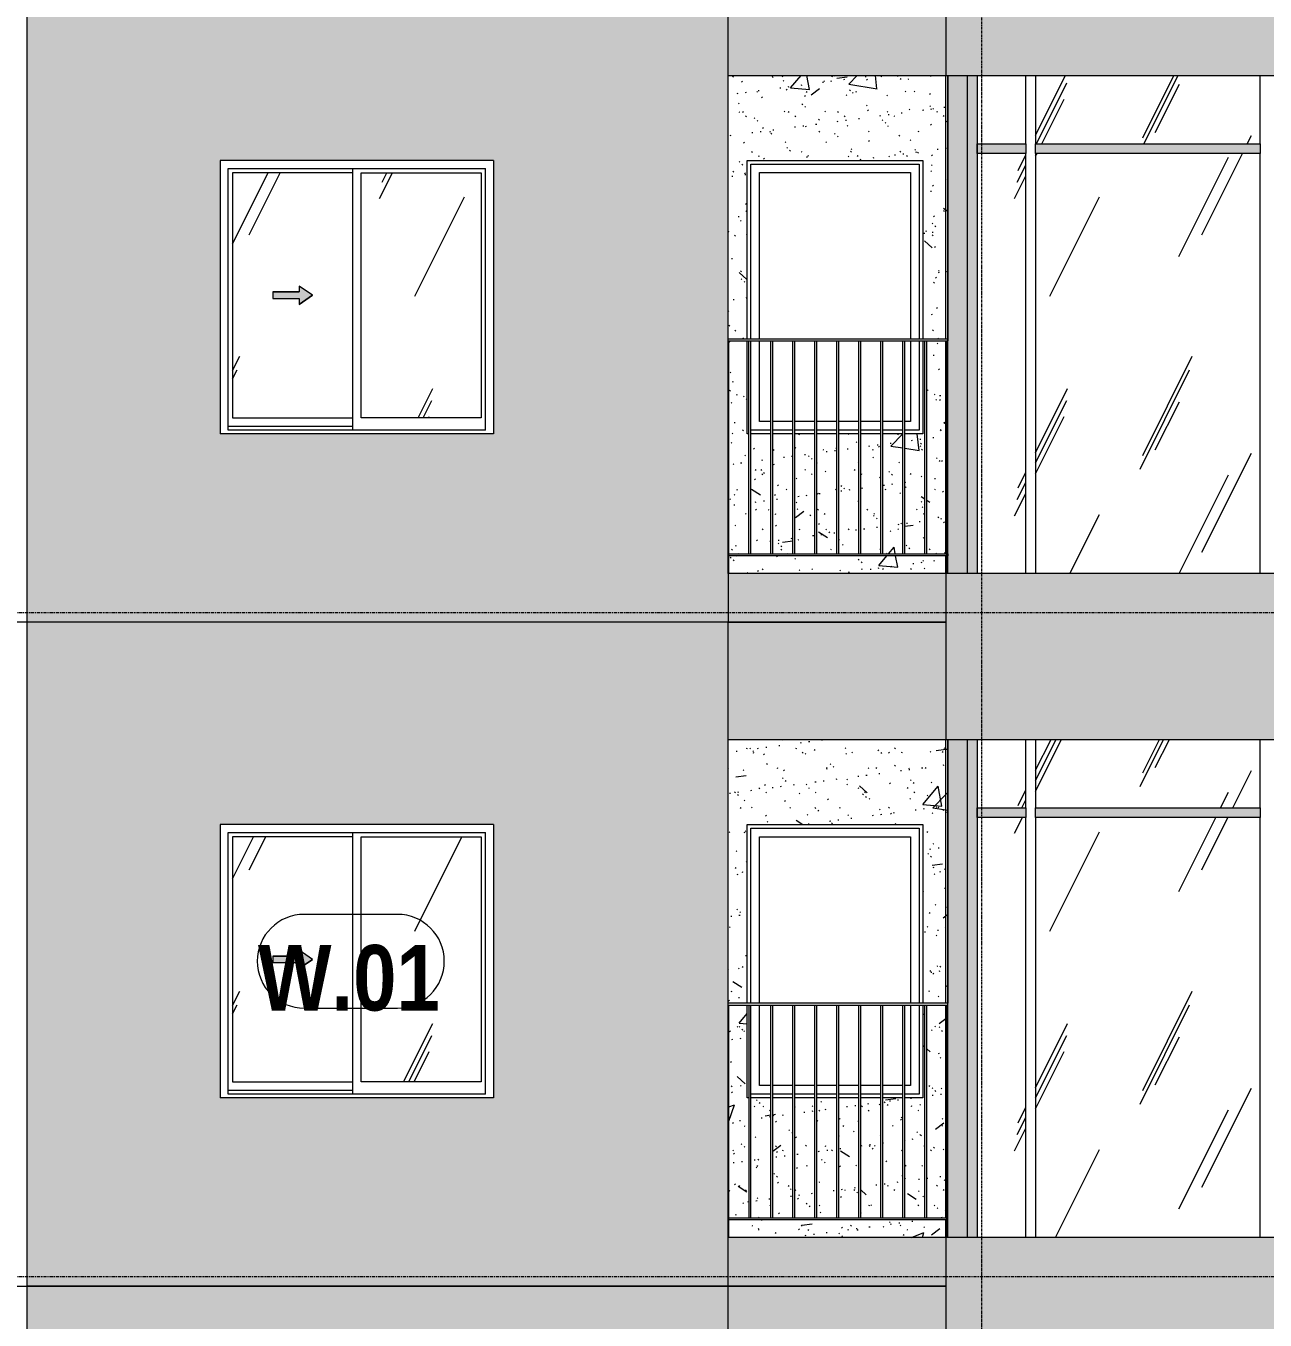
# Model space of a CAD drawing. Header units: millimetres. Extents: x -134153 to 99383, y -5233 to 35400.
# Drawn here: x -88448 to -82103, y 15577 to 22203 of the extents above; entities that cross this region are included whole.
import ezdxf

# ---------------------------------------------------------------- set-up
doc = ezdxf.new("R2010")
doc.units = ezdxf.units.MM
for name, pattern in [('1 NÉT CALL OUT', [6, 3, -3]), ('Centre', [31.75, 6.35, -4.7625, 15.875, -4.7625]), ('Grid Line', [22.225, 12.7, -3.175, 3.175, -3.175])]:
    doc.linetypes.add(name, pattern=pattern)
for name, color, linetype, lineweight in [('0-1', 7, 'Continuous', 5), ('A-DETL-GENF', 92, 'Continuous', 9), ('A-DETL-GENF-1', 92, '1 NÉT CALL OUT', 9), ('A-FLOR-HRAL-1', 253, 'Continuous', 9), ('A-FLOR-LEVL-2', 51, 'Centre', 9), ('A-GLAZ', 151, 'Continuous', 9), ('A-GLAZ-1', 253, 'Continuous', 9), ('A-GLAZ-2', 7, 'Continuous', 9), ('A-GLAZ-3', 7, '1 NÉT CALL OUT', 9), ('A-GLAZ-CURT', 52, 'Continuous', 9), ('A-GLAZ-CWMG', 51, 'Continuous', 9), ('A-GLAZ-IDEN', 152, 'Continuous', 9), ('A-WALL', 113, 'Continuous', 9), ('A-WALL-PATT-1', 9, 'Continuous', 9), ('A-WALL-PATT-2', 111, 'Continuous', 5), ('I-WALL', 2, 'Continuous', 9), ('I-WALL-1', 7, 'Continuous', 9), ('S-GRID-1', 1, 'Grid Line', 9)]:
    doc.layers.add(name, color=color, linetype=linetype, lineweight=lineweight)
doc.styles.add('Arial_B_1', font='arialbd_0.ttf', dxfattribs={"width": 0.85, "height": 336})
pattern_1 = [(50, (-81864.4, 1200), (1165.98, -102.01), [121.92, -1341.12]), (355, (-81864.4, 1200), (-225.554, 1222.76), [97.536, -1072.896]), (100.451, (-81767.3, 1191.5), (940.433, 1120.746), [103.616, -1139.776]), (46.184, (-81864.4, 1525.1), (1734.91, -269.07), [182.88, -2011.68]), (96.636, (-81719.9, 1502.7), (1519.38, 1583.54), [155.42, -1709.66]), (351.184, (-81864.4, 1525.1), (1519.39, 1583.52), [146.3, -1609.34]), (21, (-81701.9, 1443.8), (970.33, -654.498), [121.92, -1341.12]), (326, (-81701.9, 1443.8), (395.53, 1178.804), [97.536, -1072.896]), (71.451, (-81621, 1389.3), (1365.87, 524.296), [103.616, -1139.776]), (37.5, (-81864.44, 1200), (19.767, 541.153), [53.645, -1006.246, 53.645, -1035.507, -1076.96]), (37.5, (-81864.44, 1200), (19.767, 541.153), [-2149.043, 53.645, -1023.315]), (7.5, (-81864.44, 1200), (427.646, 641.156), [53.645, -567.334, 53.645, -981.862, -410.464]), (7.5, (-81864.44, 1200), (427.646, 641.156), [-1656.486, 53.645, -356.82]), (327.5, (-82226.95, 1200), (867.782, -36.665), [53.645, -352.755, 53.645, -1214.323, -1682.496]), (327.5, (-82226.95, 1200), (867.782, -36.665), [-1674.37, 53.645, -1628.85]), (317.5, (-82389.5, 1200), (948.028, 162.73), [53.645, -474.675, 53.645, -788.416, -1194.816]), (317.5, (-82389.5, 1200), (948.028, 162.73), [-1370.38, 53.645, -1141.17])]
pattern_2 = [(37.5, (-81864.44, 1200), (-5.1206, 156.61216), [5.364, -118.181, 5.364, -132.812, -132.08]), (37.5, (-81864.44, 1200), (-5.1206, 156.61216), [-261.722, 5.364, -126.716]), (7.5, (-81864.44, 1200), (143.847, 229.3842), [5.364, -61.285, 5.364, -105.989, -42.672]), (7.5, (-81864.44, 1200), (143.847, 229.3842), [-178.003, 5.364, -37.308]), (327.5, (-81964.42, 1200), (253.1176, 0.4601), [5.364, -35.276, 5.364, -140.94, -191.008]), (327.5, (-81964.42, 1200), (253.1176, 0.4601), [-186.944, 5.364, -185.644]), (317.5, (-81964.42, 1200), (244.3381, 71.3376), [5.364, -14.956, 5.364, -90.546, -109.728]), (317.5, (-81964.42, 1200), (244.3381, 71.3376), [-116.23, 5.364, -104.364])]
pattern_3 = [(63.435, (-79954.8, 1311.3), (-0.002, 1625.6), [567.96, -3066.99]), (63.435, (-81580.4, 1311.3), (-0.002, 1625.6), [567.96, -3066.99]), (63.435, (-79176.65, 1625.35), (-0.002, 1625.6), [567.96, -3066.99]), (63.435, (-80802.25, 1625.35), (-0.002, 1625.6), [567.96, -3066.99]), (63.435, (-79294.4, 1514.5), (-0.002, 1625.6), [567.96, -3066.99]), (63.435, (-80920, 1514.5), (-0.002, 1625.6), [567.96, -3066.99]), (63.435, (-79414.5, 2149.4), (-0.002, 1625.6), [276.06, -3358.9]), (63.435, (-81040.1, 2149.4), (-0.002, 1625.6), [276.06, -3358.9]), (63.435, (-79493, 2051.15), (-0.002, 1625.6), [567.96, -3066.99]), (63.435, (-81118.6, 2051.15), (-0.002, 1625.6), [567.96, -3066.99]), (63.435, (-79479.15, 2121.7), (-0.002, 1625.6), [567.96, -3066.99]), (63.435, (-81104.76, 2121.7), (-0.002, 1625.6), [567.96, -3066.99]), (63.435, (-80135, 1812.2), (-0.002, 1625.6), [567.96, -3066.99]), (63.435, (-81760.6, 1812.2), (-0.002, 1625.6), [567.96, -3066.99]), (63.435, (-80121.15, 1895.35), (-0.002, 1625.6), [567.96, -3066.99]), (63.435, (-81746.75, 1895.35), (-0.002, 1625.6), [567.96, -3066.99]), (63.435, (-80117.4, 1955.3), (-0.002, 1625.6), [567.96, -3066.99]), (63.435, (-81743, 1955.3), (-0.002, 1625.6), [567.96, -3066.99])]

# ---------------------------------------------------------------- blocks, each defined once
blk = doc.blocks.new('M_Fixed - 900 x 1400-901191-TKCS_MẶT ĐỨNG HƯỚNG BẮC')
at = {"layer": 'A-GLAZ-2'}
for p, q in [((-62135.6, 7896), (-61273.6, 7896)), ((-62135.6, 7000), (-62135.6, 7896)), ((-61273.6, 7896), (-61273.6, 7000)), ((-62091.6, 7852), (-61317.6, 7852)), ((-62091.6, 7000), (-62091.6, 7852)), ((-61317.6, 7852), (-61317.6, 7000)), ((-62091.6, 6578), (-62091.6, 6990)), ((-61317.6, 6990), (-61317.6, 6578)), ((-61273.6, 6990), (-61273.6, 6534)), ((-62032.6, 6578), (-62091.6, 6578)), ((-61920.1, 6578), (-62022.6, 6578)), ((-61807.6, 6578), (-61910.1, 6578)), ((-61695.1, 6578), (-61797.6, 6578)), ((-61582.6, 6578), (-61685.1, 6578)), ((-61470.1, 6578), (-61572.6, 6578)), ((-61357.6, 6578), (-61460.1, 6578)), ((-61317.6, 6578), (-61347.6, 6578)), ((-62032.6, 6534), (-62135.1, 6534)), ((-61920.1, 6534), (-62022.6, 6534)), ((-61807.6, 6534), (-61910.1, 6534)), ((-61695.1, 6534), (-61797.6, 6534)), ((-61582.6, 6534), (-61685.1, 6534)), ((-61470.1, 6534), (-61572.6, 6534)), ((-61357.6, 6534), (-61460.1, 6534)), ((-61273.6, 6534), (-61347.6, 6534))]:
    blk.add_line(p, q, dxfattribs=at)
blk = doc.blocks.new('Railing - 10mm-901206-TKCS_MẶT ĐỨNG HƯỚNG BẮC')
at = {"layer": 'A-FLOR-HRAL-1'}
for p, q in [((-62145.064287, 5900), (-62145.064287, 6990)), ((-62135.064287, 5900), (-62135.064287, 6990))]:
    blk.add_line(p, q, dxfattribs=at)
blk = doc.blocks.new('Railing - 50 x 10mm-V96-TKCS_MẶT ĐỨNG HƯỚNG BẮC')
at = {"layer": 'A-FLOR-HRAL-1'}
for p in [(-84852.6, 23990), (-84847.7, 22800)]:
    blk.add_line(p, (-84847.7, 23990), dxfattribs=at)
blk = doc.blocks.new('Railing - 50 x 10mm-V97-TKCS_MẶT ĐỨNG HƯỚNG BẮC')
at = {"layer": 'A-FLOR-HRAL-1'}
for p, q in [((-83732.7, 23990), (-83727.6, 23990)), ((-83732.7, 22800), (-83732.7, 23990))]:
    blk.add_line(p, q, dxfattribs=at)
blk = doc.blocks.new('Railing - Railing-V98-TKCS_MẶT ĐỨNG HƯỚNG BẮC')
at = {"layer": 'A-FLOR-HRAL-1'}
for p, q in [((-84852.6, 26300), (-83727.7, 26300)), ((-83727.7, 26290), (-84852.6, 26290)), ((-83727.7, 26300), (-83727.7, 26290))]:
    blk.add_line(p, q, dxfattribs=at)
for name, p in [('Railing - 50 x 10mm-V96-TKCS_MẶT ĐỨNG HƯỚNG BẮC', (0, 3400)), ('Railing - 10mm-901206-TKCS_MẶT ĐỨNG HƯỚNG BẮC', (-22600.1, 20400)), ('Railing - 10mm-901206-TKCS_MẶT ĐỨNG HƯỚNG BẮC', (-22487.6, 20400)), ('Railing - 10mm-901206-TKCS_MẶT ĐỨNG HƯỚNG BẮC', (-22375.1, 20400)), ('Railing - 10mm-901206-TKCS_MẶT ĐỨNG HƯỚNG BẮC', (-22262.6, 20400)), ('Railing - 10mm-901206-TKCS_MẶT ĐỨNG HƯỚNG BẮC', (-22150.1, 20400)), ('Railing - 10mm-901206-TKCS_MẶT ĐỨNG HƯỚNG BẮC', (-22037.6, 20400)), ('Railing - 10mm-901206-TKCS_MẶT ĐỨNG HƯỚNG BẮC', (-21925.1, 20400)), ('Railing - 10mm-901206-TKCS_MẶT ĐỨNG HƯỚNG BẮC', (-21812.6, 20400)), ('Railing - 10mm-901206-TKCS_MẶT ĐỨNG HƯỚNG BẮC', (-21700.1, 20400)), ('Railing - 50 x 10mm-V97-TKCS_MẶT ĐỨNG HƯỚNG BẮC', (0, 3400))]:
    blk.add_blockref(name, p)
blk = doc.blocks.new('Top Rail Type - Top Rail_Internal_-990165-TKCS_MẶT ĐỨNG HƯỚNG BẮC')
at = {"layer": 'A-FLOR-HRAL-1'}
for p, q in [((-83727.7, 24000), (-84852.6, 24000)), ((-84852.6, 23990), (-83727.7, 23990)), ((-83727.7, 24000), (-83727.7, 23990))]:
    blk.add_line(p, q, dxfattribs=at)
blk = doc.blocks.new('NCV_TKTC_TANG 6 - 8_rvt-3-TKCS_MẶT ĐỨNG HƯỚNG BẮC')
at = {"layer": 'A-WALL-PATT-1'}
h = blk.add_hatch(dxfattribs=at)
h.set_pattern_fill('FP_2', color=256, style=0, pattern_type=2)
h.set_pattern_definition(pattern_1)
h.paths.add_polyline_path([(-83737.7, 19400), (-83737.7, 19490), (-84847.7, 19490), (-84847.7, 19400), (-83749.7, 19400)])
h.paths.add_polyline_path([(-84182.7, 19500), (-84182.7, 20115), (-84285.2, 20115), (-84285.2, 19500)])
h.paths.add_polyline_path([(-83762.9, 19500), (-83737.7, 19500), (-83737.7, 20590), (-83835.2, 20590), (-83835.2, 19500), (-83764.4, 19500)])
h.paths.add_polyline_path([(-84295.2, 19500), (-84295.2, 20115), (-84397.7, 20115), (-84397.7, 19500)])
h.paths.add_polyline_path([(-84407.7, 19500), (-84407.7, 20115), (-84510.2, 20115), (-84510.2, 19500)])
h.paths.add_polyline_path([(-84172.7, 19500), (-84070.2, 19500), (-84070.2, 20115), (-84172.7, 20115), (-84172.7, 19620)])
h.paths.add_polyline_path([(-84060.2, 19500), (-83957.7, 19500), (-83957.7, 20115), (-84060.2, 20115), (-84060.2, 19524.3)])
h.paths.add_polyline_path([(-84520.2, 19500), (-84520.2, 20115), (-84622.7, 20115), (-84622.7, 19500)])
h.paths.add_polyline_path([(-84632.7, 19500), (-84632.7, 20115), (-84735.2, 20115), (-84735.2, 19500)])
h.paths.add_polyline_path([(-84745.2, 19500), (-84745.2, 20115), (-84754.7, 20115), (-84754.7, 20590), (-84847.7, 20590), (-84847.7, 19500)])
h.paths.add_polyline_path([(-83845.2, 19500), (-83845.2, 20590), (-83854.7, 20590), (-83854.7, 20115), (-83947.7, 20115), (-83947.7, 19500)])
h.paths.add_polyline_path([(-83803.4, 20600), (-83737.7, 20600), (-83737.7, 21950), (-84852.6, 21950), (-84852.6, 20600), (-84754.7, 20600), (-84754.7, 21515), (-83854.7, 21515), (-83854.7, 20600)])
h = blk.add_hatch(dxfattribs=at)
h.set_pattern_fill('FP_3', color=256, style=0, pattern_type=2)
h.set_pattern_definition(pattern_2)
h.paths.add_polyline_path([(-83737.7, 19400), (-83737.7, 19490), (-84847.7, 19490), (-84847.7, 19400), (-83749.7, 19400)])
h.paths.add_polyline_path([(-84182.7, 19500), (-84182.7, 20115), (-84285.2, 20115), (-84285.2, 19500)])
h.paths.add_polyline_path([(-83762.9, 19500), (-83737.7, 19500), (-83737.7, 20590), (-83835.2, 20590), (-83835.2, 19500), (-83764.4, 19500)])
h.paths.add_polyline_path([(-84295.2, 19500), (-84295.2, 20115), (-84397.7, 20115), (-84397.7, 19500)])
h.paths.add_polyline_path([(-84407.7, 19500), (-84407.7, 20115), (-84510.2, 20115), (-84510.2, 19500)])
h.paths.add_polyline_path([(-84172.7, 19500), (-84070.2, 19500), (-84070.2, 20115), (-84172.7, 20115), (-84172.7, 19620)])
h.paths.add_polyline_path([(-84060.2, 19500), (-83957.7, 19500), (-83957.7, 20115), (-84060.2, 20115), (-84060.2, 19524.3)])
h.paths.add_polyline_path([(-84520.2, 19500), (-84520.2, 20115), (-84622.7, 20115), (-84622.7, 19500)])
h.paths.add_polyline_path([(-84632.7, 19500), (-84632.7, 20115), (-84735.2, 20115), (-84735.2, 19500)])
h.paths.add_polyline_path([(-84745.2, 19500), (-84745.2, 20115), (-84754.7, 20115), (-84754.7, 20590), (-84847.7, 20590), (-84847.7, 19500)])
h.paths.add_polyline_path([(-83845.2, 19500), (-83845.2, 20590), (-83854.7, 20590), (-83854.7, 20115), (-83947.7, 20115), (-83947.7, 19500)])
h.paths.add_polyline_path([(-83803.4, 20600), (-83737.7, 20600), (-83737.7, 21950), (-84852.6, 21950), (-84852.6, 20600), (-84754.7, 20600), (-84754.7, 21515), (-83854.7, 21515), (-83854.7, 20600)])
h = blk.add_hatch(dxfattribs=at)
h.set_pattern_fill('FP_2', color=256, style=0, pattern_type=2)
h.set_pattern_definition(pattern_1)
h.paths.add_polyline_path([(-83737.5, 19400), (-83732.7, 19400), (-83732.7, 19490), (-83737.7, 19490), (-83737.6, 19400)])
h.paths.add_polyline_path([(-83737.7, 19500), (-83732.7, 19500), (-83733.6, 20590), (-83737.7, 20590)])
h.paths.add_polyline_path([(-83727.7, 20600), (-83729.1, 21950), (-83737.7, 21950), (-83737.6, 20600), (-83732.7, 20600)])
h = blk.add_hatch(dxfattribs=at)
h.set_pattern_fill('FP_3', color=256, style=0, pattern_type=2)
h.set_pattern_definition(pattern_2)
h.paths.add_polyline_path([(-83737.5, 19400), (-83732.7, 19400), (-83732.7, 19490), (-83737.7, 19490), (-83737.6, 19400)])
h.paths.add_polyline_path([(-83737.7, 19500), (-83732.7, 19500), (-83733.6, 20590), (-83737.7, 20590)])
h.paths.add_polyline_path([(-83727.7, 20600), (-83729.1, 21950), (-83737.7, 21950), (-83737.6, 20600), (-83732.7, 20600)])
at = {"layer": 'I-WALL-1'}
for p, q in [((-83737.7, 20600), (-83737.7, 21950.1)), ((-83727.7, 21950), (-83727.7, 20600)), ((-84754.7, 20600), (-84754.7, 21515)), ((-84754.7, 21515), (-83854.7, 21515)), ((-83854.7, 21515), (-83854.7, 20600)), ((-84754.7, 20115), (-84754.7, 20590)), ((-83854.7, 20590), (-83854.7, 20115)), ((-83737.7, 19500), (-83737.7, 20590)), ((-84745.2, 20115), (-84754.7, 20115)), ((-84632.7, 20115), (-84735.2, 20115)), ((-84520.2, 20115), (-84622.7, 20115)), ((-84407.7, 20115), (-84510.2, 20115)), ((-84295.2, 20115), (-84397.7, 20115)), ((-84182.7, 20115), (-84285.2, 20115)), ((-84070.2, 20115), (-84172.7, 20115)), ((-83957.7, 20115), (-84060.2, 20115)), ((-83854.7, 20115), (-83947.7, 20115)), ((-83737.7, 19400), (-83737.7, 19490))]:
    blk.add_line(p, q, dxfattribs=at)
at = {"layer": 'A-FLOR-HRAL-1'}
for name, p in [('Top Rail Type - Top Rail_Internal_-990165-TKCS_MẶT ĐỨNG HƯỚNG BẮC', (0, -3400)), ('Railing - Railing-V98-TKCS_MẶT ĐỨNG HƯỚNG BẮC', (0, -6800))]:
    blk.add_blockref(name, p, dxfattribs=at)
at = {"layer": 'A-GLAZ-1'}
blk.add_blockref('M_Fixed - 900 x 1400-901191-TKCS_MẶT ĐỨNG HƯỚNG BẮC', (-22600.1, 13600), dxfattribs=at)
blk = doc.blocks.new('Railing - 50 x 10mm-901205-TKCS_MẶT ĐỨNG HƯỚNG BẮC')
at = {"layer": 'A-FLOR-HRAL-1'}
for p in [(-62252.564287, 6990), (-62247.564287, 5800)]:
    blk.add_line(p, (-62247.564287, 6990), dxfattribs=at)
blk = doc.blocks.new('Railing - 50 x 10mm-V31-TKCS_MẶT ĐỨNG HƯỚNG BẮC')
at = {"layer": 'A-FLOR-HRAL-1'}
for p, q in [((-77172.564287, 6990), (-77177.564287, 6990)), ((-77172.564287, 5800), (-77172.564287, 6990))]:
    blk.add_line(p, q, dxfattribs=at)
blk = doc.blocks.new('Railing - Railing-991918-TKCS_MẶT ĐỨNG HƯỚNG BẮC')
at = {"layer": 'A-FLOR-HRAL-1'}
for p, q in [((-84852.6, 16100), (-83727.6, 16100)), ((-83727.6, 16090), (-84852.6, 16090))]:
    blk.add_line(p, q, dxfattribs=at)
for name, p in [('Railing - 50 x 10mm-901205-TKCS_MẶT ĐỨNG HƯỚNG BẮC', (-22600, 10200)), ('Railing - 10mm-901206-TKCS_MẶT ĐỨNG HƯỚNG BẮC', (-22600, 10200)), ('Railing - 10mm-901206-TKCS_MẶT ĐỨNG HƯỚNG BẮC', (-22487.5, 10200)), ('Railing - 10mm-901206-TKCS_MẶT ĐỨNG HƯỚNG BẮC', (-22375, 10200)), ('Railing - 10mm-901206-TKCS_MẶT ĐỨNG HƯỚNG BẮC', (-22262.5, 10200)), ('Railing - 10mm-901206-TKCS_MẶT ĐỨNG HƯỚNG BẮC', (-22150, 10200)), ('Railing - 10mm-901206-TKCS_MẶT ĐỨNG HƯỚNG BẮC', (-22037.5, 10200)), ('Railing - 10mm-901206-TKCS_MẶT ĐỨNG HƯỚNG BẮC', (-21925, 10200)), ('Railing - 10mm-901206-TKCS_MẶT ĐỨNG HƯỚNG BẮC', (-21812.5, 10200)), ('Railing - 10mm-901206-TKCS_MẶT ĐỨNG HƯỚNG BẮC', (-21700, 10200))]:
    blk.add_blockref(name, p)
at = {"extrusion": (0, 0, -1), "zscale": -1}
blk.add_blockref('Railing - 50 x 10mm-V31-TKCS_MẶT ĐỨNG HƯỚNG BẮC', (160905.1, 10200), dxfattribs=at)
blk = doc.blocks.new('Top Rail Type - Top Rail_Internal_-991919-TKCS_MẶT ĐỨNG HƯỚNG BẮC')
at = {"layer": 'A-FLOR-HRAL-1'}
for p, q in [((-83727.564287, 17200), (-84852.564287, 17200)), ((-84852.564287, 17190), (-83727.564287, 17190))]:
    blk.add_line(p, q, dxfattribs=at)
blk = doc.blocks.new('NCV_TKTC_TANG 5_rvt-1-TKCS_MẶT ĐỨNG HƯỚNG BẮC')
at = {"layer": 'A-WALL-PATT-1'}
h = blk.add_hatch(dxfattribs=at)
h.set_pattern_fill('FP_2', color=256, style=0, pattern_type=2)
h.set_pattern_definition(pattern_1)
h.paths.add_polyline_path([(-83749.7, 16000), (-83737.7, 16000), (-83737.7, 16090), (-84847.6, 16090), (-84847.6, 16000), (-83758, 16000)])
h.paths.add_polyline_path([(-84182.6, 16100), (-84182.6, 16715), (-84285.1, 16715), (-84285.1, 16100)])
h.paths.add_polyline_path([(-84172.6, 16100), (-84070.1, 16100), (-84070.1, 16715), (-84172.6, 16715), (-84172.6, 16219.9)])
h.paths.add_polyline_path([(-84060.1, 16100), (-83957.6, 16100), (-83957.6, 16715), (-84060.1, 16715), (-84060.1, 16124.2)])
h.paths.add_polyline_path([(-83835.1, 16100), (-83737.7, 16100), (-83737.7, 17190), (-83835.1, 17190), (-83835.1, 16452.7)])
h.paths.add_polyline_path([(-84295.1, 16100), (-84295.1, 16715), (-84397.6, 16715), (-84397.6, 16100)])
h.paths.add_polyline_path([(-84407.6, 16100), (-84407.6, 16715), (-84510.1, 16715), (-84510.1, 16100)])
h.paths.add_polyline_path([(-84520.1, 16100), (-84520.1, 16715), (-84622.6, 16715), (-84622.6, 16100)])
h.paths.add_polyline_path([(-83947.6, 16100), (-83845.1, 16100), (-83845.1, 17190), (-83854.6, 17190), (-83854.6, 16715), (-83947.6, 16715), (-83947.6, 16452.7)])
h.paths.add_polyline_path([(-84632.6, 16100), (-84632.6, 16715), (-84735.1, 16715), (-84735.1, 16100)])
h.paths.add_polyline_path([(-84745.1, 16100), (-84745.1, 16715), (-84754.6, 16715), (-84754.6, 17190), (-84847.6, 17190), (-84847.6, 16100)])
h.paths.add_polyline_path([(-83803.3, 17200), (-83737.7, 17200), (-83737.7, 18550), (-84852.6, 18550), (-84852.6, 17200), (-84754.6, 17200), (-84754.6, 18115), (-83854.6, 18115), (-83854.6, 17200)])
h = blk.add_hatch(dxfattribs=at)
h.set_pattern_fill('FP_3', color=256, style=0, pattern_type=2)
h.set_pattern_definition(pattern_2)
h.paths.add_polyline_path([(-83749.7, 16000), (-83737.7, 16000), (-83737.7, 16090), (-84847.6, 16090), (-84847.6, 16000), (-83758, 16000)])
h.paths.add_polyline_path([(-84182.6, 16100), (-84182.6, 16715), (-84285.1, 16715), (-84285.1, 16100)])
h.paths.add_polyline_path([(-84172.6, 16100), (-84070.1, 16100), (-84070.1, 16715), (-84172.6, 16715), (-84172.6, 16219.9)])
h.paths.add_polyline_path([(-84060.1, 16100), (-83957.6, 16100), (-83957.6, 16715), (-84060.1, 16715), (-84060.1, 16124.2)])
h.paths.add_polyline_path([(-83835.1, 16100), (-83737.7, 16100), (-83737.7, 17190), (-83835.1, 17190), (-83835.1, 16452.7)])
h.paths.add_polyline_path([(-84295.1, 16100), (-84295.1, 16715), (-84397.6, 16715), (-84397.6, 16100)])
h.paths.add_polyline_path([(-84407.6, 16100), (-84407.6, 16715), (-84510.1, 16715), (-84510.1, 16100)])
h.paths.add_polyline_path([(-84520.1, 16100), (-84520.1, 16715), (-84622.6, 16715), (-84622.6, 16100)])
h.paths.add_polyline_path([(-83947.6, 16100), (-83845.1, 16100), (-83845.1, 17190), (-83854.6, 17190), (-83854.6, 16715), (-83947.6, 16715), (-83947.6, 16452.7)])
h.paths.add_polyline_path([(-84632.6, 16100), (-84632.6, 16715), (-84735.1, 16715), (-84735.1, 16100)])
h.paths.add_polyline_path([(-84745.1, 16100), (-84745.1, 16715), (-84754.6, 16715), (-84754.6, 17190), (-84847.6, 17190), (-84847.6, 16100)])
h.paths.add_polyline_path([(-83803.3, 17200), (-83737.7, 17200), (-83737.7, 18550), (-84852.6, 18550), (-84852.6, 17200), (-84754.6, 17200), (-84754.6, 18115), (-83854.6, 18115), (-83854.6, 17200)])
h = blk.add_hatch(dxfattribs=at)
h.set_pattern_fill('FP_2', color=256, style=0, pattern_type=2)
h.set_pattern_definition(pattern_1)
h.paths.add_polyline_path([(-83732.6, 16000), (-83732.6, 16090), (-83737.7, 16090), (-83737.5, 16000)])
h.paths.add_polyline_path([(-83737.6, 16100), (-83732.6, 16100), (-83733.6, 17190), (-83737.7, 17190), (-83737.7, 16100)])
h.paths.add_polyline_path([(-83737.6, 17200), (-83727.7, 17200), (-83729.1, 18550), (-83737.7, 18550), (-83737.7, 17200)])
h = blk.add_hatch(dxfattribs=at)
h.set_pattern_fill('FP_3', color=256, style=0, pattern_type=2)
h.set_pattern_definition(pattern_2)
h.paths.add_polyline_path([(-83732.6, 16000), (-83732.6, 16090), (-83737.7, 16090), (-83737.5, 16000)])
h.paths.add_polyline_path([(-83737.6, 16100), (-83732.6, 16100), (-83733.6, 17190), (-83737.7, 17190), (-83737.7, 16100)])
h.paths.add_polyline_path([(-83737.6, 17200), (-83727.7, 17200), (-83729.1, 18550), (-83737.7, 18550), (-83737.7, 17200)])
at = {"layer": 'I-WALL-1'}
for p, q in [((-83737.7, 17200), (-83737.7, 18550.1)), ((-83727.7, 18550), (-83727.7, 17200)), ((-84754.6, 17200), (-84754.6, 18115)), ((-84754.6, 18115), (-83854.6, 18115)), ((-83854.6, 18115), (-83854.6, 17200)), ((-84754.6, 16715), (-84754.6, 17190)), ((-83854.6, 17190), (-83854.6, 16715)), ((-83737.7, 16100), (-83737.7, 17190)), ((-84745.1, 16715), (-84754.6, 16715)), ((-84632.6, 16715), (-84735.1, 16715)), ((-84520.1, 16715), (-84622.6, 16715)), ((-84407.6, 16715), (-84510.1, 16715)), ((-84295.1, 16715), (-84397.6, 16715)), ((-84182.6, 16715), (-84285.1, 16715)), ((-84070.1, 16715), (-84172.6, 16715)), ((-83957.6, 16715), (-84060.1, 16715)), ((-83854.6, 16715), (-83947.6, 16715)), ((-83737.7, 16000), (-83737.7, 16090))]:
    blk.add_line(p, q, dxfattribs=at)
at = {"layer": 'A-FLOR-HRAL-1'}
for name in ['Top Rail Type - Top Rail_Internal_-991919-TKCS_MẶT ĐỨNG HƯỚNG BẮC', 'Railing - Railing-991918-TKCS_MẶT ĐỨNG HƯỚNG BẮC']:
    blk.add_blockref(name, (0, 0), dxfattribs=at)
at = {"layer": 'A-GLAZ-1'}
blk.add_blockref('M_Fixed - 900 x 1400-901191-TKCS_MẶT ĐỨNG HƯỚNG BẮC', (-22600, 10200), dxfattribs=at)
blk = doc.blocks.new('1_FAMILY RVT - W01-WxH 1400x1400xmm-V113-TKCS_MẶT ĐỨNG HƯỚNG BẮC')
at = {"layer": 'A-DETL-GENF-1'}
blk.add_hatch(color=256, dxfattribs=at).paths.add_polyline_path([(-87048.1, 17376.5), (-86980.3, 17423.9), (-87048.1, 17471.4), (-87048.1, 17440.9), (-87183.5, 17440.9), (-87183.5, 17407), (-87048.1, 17407)])
at = {"layer": 'A-GLAZ'}
h = blk.add_hatch(dxfattribs=at)
h.set_pattern_fill('FP_1', color=256, style=0, pattern_type=2)
h.set_pattern_definition(pattern_3)
h.paths.add_polyline_path([(-86774.8, 16797), (-86774.8, 18050.9), (-87389.1, 18050.9), (-87389.1, 16797), (-86936.1, 16797)])
h.paths.add_polyline_path([(-87048.1, 17376.5), (-87048.1, 17407), (-87183.5, 17407), (-87183.5, 17440.9), (-87048.1, 17440.9), (-87048.1, 17471.4), (-86980.3, 17423.9), (-87004.5, 17407)])
h = blk.add_hatch(dxfattribs=at)
h.set_pattern_fill('FP_1', color=256, style=0, pattern_type=2)
h.set_pattern_definition(pattern_3)
h.paths.add_polyline_path([(-86116.1, 16797), (-86116.1, 18050.9), (-86730.3, 18050.9), (-86730.3, 16797)])
at = {"layer": 'A-DETL-GENF'}
for p, q in [((-87183.5, 17440.9), (-87183.5, 17407)), ((-87183.5, 17440.9), (-87048.1, 17440.9)), ((-87048.1, 17440.9), (-87183.5, 17440.9)), ((-87183.5, 17440.9), (-87183.5, 17407)), ((-87048.1, 17471.4), (-87048.1, 17440.9)), ((-86980.3, 17423.9), (-87048.1, 17471.4)), ((-86980.3, 17423.9), (-87048.1, 17471.4)), ((-87048.1, 17471.4), (-87048.1, 17440.9)), ((-87183.5, 17407), (-87048.1, 17407)), ((-87183.5, 17407), (-87048.1, 17407)), ((-86980.3, 17423.9), (-87048.1, 17376.5)), ((-87048.1, 17376.5), (-86980.3, 17423.9)), ((-87048.1, 17407), (-87048.1, 17376.5)), ((-87048.1, 17407), (-87048.1, 17376.5))]:
    blk.add_line(p, q, dxfattribs=at)
at = {"layer": 'A-GLAZ'}
for p, q in [((-86052.6, 18114.4), (-87452.6, 18114.4)), ((-87452.6, 18114.4), (-87452.6, 16714.4)), ((-86052.6, 18114.4), (-86052.6, 16714.4)), ((-87411.6, 18073.5), (-86093.5, 18073.5)), ((-87411.6, 16733.5), (-87411.6, 18073.5)), ((-87389.1, 18050.9), (-87389.1, 16797)), ((-86774.8, 18050.9), (-87389.1, 18050.9)), ((-86774.8, 18073.5), (-86774.8, 16733.5)), ((-86730.3, 16797), (-86730.3, 18050.9)), ((-86730.3, 18050.9), (-86116.1, 18050.9)), ((-86116.1, 18050.9), (-86116.1, 16797)), ((-86093.5, 16733.5), (-86093.5, 18073.5)), ((-87389.1, 16797), (-86774.8, 16797)), ((-86116.1, 16797), (-86730.3, 16797)), ((-86052.6, 16714.4), (-87452.6, 16714.4)), ((-86774.8, 16752.5), (-87411.6, 16752.5)), ((-86774.8, 16752.5), (-87411.6, 16752.5)), ((-86093.5, 16733.5), (-87411.6, 16733.5))]:
    blk.add_line(p, q, dxfattribs=at)
blk = doc.blocks.new('Rectangular Mullion - 50 x 100mm-1838999-TKCS_MẶT ĐỨNG HƯỚNG BẮC')
at = {"layer": 'A-GLAZ-CWMG'}
blk.add_hatch(color=256, dxfattribs=at).paths.add_polyline_path([(-83577.564287, 5800), (-83577.564287, 7975), (-83627.564287, 7975), (-83627.564287, 5800)])
for p, q in [((-83627.564287, 7975), (-83627.564287, 5800)), ((-83577.564287, 7975), (-83577.564287, 7950))]:
    blk.add_line(p, q, dxfattribs=at)
blk = doc.blocks.new('System Panel - Glazed-V121-TKCS_MẶT ĐỨNG HƯỚNG BẮC')
at = {"layer": 'A-GLAZ-CURT'}
h = blk.add_hatch(dxfattribs=at)
h.set_pattern_fill('FP_1', color=256, style=0, pattern_type=2)
h.set_pattern_definition(pattern_3)
h.paths.add_polyline_path([(-83277.6, 16000), (-82127.6, 16000), (-82127.6, 18150), (-83277.6, 18150), (-83277.6, 16452.7)])
for p, q in [((-82127.6, 18150), (-83277.6, 18150)), ((-83277.6, 18150), (-83277.6, 16000)), ((-82127.6, 16000), (-82127.6, 18150))]:
    blk.add_line(p, q, dxfattribs=at)
blk = doc.blocks.new('System Panel - Glazed-V122-TKCS_MẶT ĐỨNG HƯỚNG BẮC')
at = {"layer": 'A-GLAZ-CURT'}
h = blk.add_hatch(dxfattribs=at)
h.set_pattern_fill('FP_1', color=256, style=0, pattern_type=2)
h.set_pattern_definition(pattern_3)
h.paths.add_polyline_path([(-83327.6, 16000), (-83327.6, 18150), (-83577.6, 18150), (-83577.6, 16000)])
for p, q in [((-83327.6, 18150), (-83577.6, 18150)), ((-83577.6, 18150), (-83577.6, 16000)), ((-83327.6, 16000), (-83327.6, 18150))]:
    blk.add_line(p, q, dxfattribs=at)
blk = doc.blocks.new('System Panel - Glazed-V127-TKCS_MẶT ĐỨNG HƯỚNG BẮC')
at = {"layer": 'A-GLAZ-CURT'}
h = blk.add_hatch(dxfattribs=at)
h.set_pattern_fill('FP_1', color=256, style=0, pattern_type=2)
h.set_pattern_definition(pattern_3)
h.paths.add_polyline_path([(-82127.6, 18200), (-82127.6, 18550), (-83277.6, 18550), (-83277.6, 18200)])
for p, q in [((-83277.6, 18550), (-83277.6, 18200)), ((-82127.6, 18200), (-82127.6, 18550)), ((-83277.6, 18200), (-82127.6, 18200))]:
    blk.add_line(p, q, dxfattribs=at)
blk = doc.blocks.new('System Panel - Glazed-V128-TKCS_MẶT ĐỨNG HƯỚNG BẮC')
at = {"layer": 'A-GLAZ-CURT'}
h = blk.add_hatch(dxfattribs=at)
h.set_pattern_fill('FP_1', color=256, style=0, pattern_type=2)
h.set_pattern_definition(pattern_3)
h.paths.add_polyline_path([(-83327.6, 18200), (-83327.6, 18550), (-83577.6, 18550), (-83577.6, 18200)])
for p, q in [((-83577.6, 18550), (-83577.6, 18200)), ((-83327.6, 18200), (-83327.6, 18550)), ((-83577.6, 18200), (-83327.6, 18200))]:
    blk.add_line(p, q, dxfattribs=at)
blk = doc.blocks.new('Rectangular Mullion - 50 x 100mm-1839000-TKCS_MẶT ĐỨNG HƯỚNG BẮC')
at = {"layer": 'A-GLAZ-CWMG'}
blk.add_hatch(color=256, dxfattribs=at).paths.add_polyline_path([(-83577.564287, 7975), (-83577.564287, 8350), (-83627.564287, 8350), (-83627.564287, 7975)])
for p, q in [((-83627.564287, 8350), (-83627.564287, 7975)), ((-83577.564287, 8000), (-83577.564287, 7975))]:
    blk.add_line(p, q, dxfattribs=at)
blk = doc.blocks.new('Rectangular Mullion - 50 x 100mm-1838991-TKCS_MẶT ĐỨNG HƯỚNG BẮC')
at = {"layer": 'A-GLAZ-CWMG'}
blk.add_hatch(color=256, dxfattribs=at).paths.add_polyline_path([(-79677.6, 7950), (-78527.6, 7950), (-78527.6, 8000), (-79677.6, 8000)])
for p, q in [((-79677.6, 7950), (-79677.6, 8000)), ((-78527.6, 8000), (-78527.6, 7950))]:
    blk.add_line(p, q, dxfattribs=at)
blk = doc.blocks.new('Rectangular Mullion - 50 x 100mm-1901961-TKCS_MẶT ĐỨNG HƯỚNG BẮC')
at = {"layer": 'A-GLAZ-CWMG'}
blk.add_hatch(color=256, dxfattribs=at).paths.add_polyline_path([(-83327.6, 7950), (-83327.6, 8000), (-83577.6, 8000), (-83577.6, 7950)])
for p, q in [((-83577.6, 7950), (-83577.6, 8000)), ((-83327.6, 8000), (-83327.6, 7950))]:
    blk.add_line(p, q, dxfattribs=at)
blk = doc.blocks.new('Rectangular Mullion - 50 x 100mm-1286808-TKCS_MẶT ĐỨNG HƯỚNG BẮC')
at = {"layer": 'A-GLAZ-CWMG'}
blk.add_hatch(color=256, dxfattribs=at).paths.add_polyline_path([(-83627.564287, 5800), (-83627.564287, 7975), (-83727.564287, 7975), (-83727.564287, 5800)])
blk.add_line((-83727.564287, 5800), (-83727.564287, 7975), dxfattribs=at)
blk = doc.blocks.new('Rectangular Mullion - 50 x 100mm-1901971-TKCS_MẶT ĐỨNG HƯỚNG BẮC')
at = {"layer": 'A-GLAZ-CWMG'}
blk.add_hatch(color=256, dxfattribs=at).paths.add_polyline_path([(-83627.564287, 7975), (-83627.564287, 8350), (-83727.564287, 8350), (-83727.564287, 7975)])
blk.add_line((-83727.564287, 7975), (-83727.564287, 8350), dxfattribs=at)
blk = doc.blocks.new('1_FAMILY RVT - W01-WxH 1400x1400xmm-V169-TKCS_MẶT ĐỨNG HƯỚNG BẮC')
at = {"layer": 'A-DETL-GENF-1'}
blk.add_hatch(color=256, dxfattribs=at).paths.add_polyline_path([(-87048.1, 20776.5), (-86980.3, 20823.9), (-87048.1, 20871.4), (-87048.1, 20840.9), (-87183.5, 20840.9), (-87183.5, 20807), (-87048.1, 20807)])
at = {"layer": 'A-GLAZ'}
h = blk.add_hatch(dxfattribs=at)
h.set_pattern_fill('FP_1', color=256, style=0, pattern_type=2)
h.set_pattern_definition(pattern_3)
h.paths.add_polyline_path([(-86936.1, 20197), (-86774.8, 20197), (-86774.8, 21450.9), (-87389.1, 21450.9), (-87389.1, 20197)])
h.paths.add_polyline_path([(-87048.1, 20776.5), (-87048.1, 20807), (-87183.5, 20807), (-87183.5, 20840.9), (-87048.1, 20840.9), (-87048.1, 20871.4), (-86980.3, 20823.9), (-87004.5, 20807)])
h = blk.add_hatch(dxfattribs=at)
h.set_pattern_fill('FP_1', color=256, style=0, pattern_type=2)
h.set_pattern_definition(pattern_3)
h.paths.add_polyline_path([(-86730.3, 20197), (-86116.1, 20197), (-86116.1, 21450.9), (-86730.3, 21450.9), (-86730.3, 20868.6)])
at = {"layer": 'A-DETL-GENF'}
for p, q in [((-87183.5, 20840.9), (-87183.5, 20807)), ((-87183.5, 20840.9), (-87048.1, 20840.9)), ((-87048.1, 20840.9), (-87183.5, 20840.9)), ((-87183.5, 20840.9), (-87183.5, 20807)), ((-87048.1, 20871.4), (-87048.1, 20840.9)), ((-86980.3, 20823.9), (-87048.1, 20871.4)), ((-86980.3, 20823.9), (-87048.1, 20871.4)), ((-87048.1, 20871.4), (-87048.1, 20840.9)), ((-86980.3, 20823.9), (-87048.1, 20776.5)), ((-87048.1, 20776.5), (-86980.3, 20823.9)), ((-87183.5, 20807), (-87048.1, 20807)), ((-87183.5, 20807), (-87048.1, 20807)), ((-87048.1, 20807), (-87048.1, 20776.5)), ((-87048.1, 20807), (-87048.1, 20776.5))]:
    blk.add_line(p, q, dxfattribs=at)
at = {"layer": 'A-GLAZ'}
for p, q in [((-86052.6, 21514.4), (-87452.6, 21514.4)), ((-87452.6, 21514.4), (-87452.6, 20114.4)), ((-87411.6, 21473.5), (-86093.5, 21473.5)), ((-87411.6, 20133.5), (-87411.6, 21473.5)), ((-86774.8, 21473.5), (-86774.8, 20133.5)), ((-86093.5, 20133.5), (-86093.5, 21473.5)), ((-86052.6, 21514.4), (-86052.6, 20114.4)), ((-87389.1, 21450.9), (-87389.1, 20197)), ((-86774.8, 21450.9), (-87389.1, 21450.9)), ((-86730.3, 20197), (-86730.3, 21450.9)), ((-86730.3, 21450.9), (-86116.1, 21450.9)), ((-86116.1, 21450.9), (-86116.1, 20197)), ((-86774.8, 20152.5), (-87411.6, 20152.5)), ((-86774.8, 20152.5), (-87411.6, 20152.5)), ((-87389.1, 20197), (-86774.8, 20197)), ((-86116.1, 20197), (-86730.3, 20197)), ((-86052.6, 20114.4), (-87452.6, 20114.4)), ((-86093.5, 20133.5), (-87411.6, 20133.5))]:
    blk.add_line(p, q, dxfattribs=at)
blk = doc.blocks.new('System Panel - Glazed-V177-TKCS_MẶT ĐỨNG HƯỚNG BẮC')
at = {"layer": 'A-GLAZ-CURT'}
h = blk.add_hatch(dxfattribs=at)
h.set_pattern_fill('FP_1', color=256, style=0, pattern_type=2)
h.set_pattern_definition(pattern_3)
h.paths.add_polyline_path([(-82127.6, 19400), (-82127.6, 21550), (-83277.6, 21550), (-83277.6, 19400)])
for p, q in [((-82127.6, 21550), (-83277.6, 21550)), ((-83277.6, 21550), (-83277.6, 19400)), ((-82127.6, 19400), (-82127.6, 21550))]:
    blk.add_line(p, q, dxfattribs=at)
blk = doc.blocks.new('System Panel - Glazed-V178-TKCS_MẶT ĐỨNG HƯỚNG BẮC')
at = {"layer": 'A-GLAZ-CURT'}
h = blk.add_hatch(dxfattribs=at)
h.set_pattern_fill('FP_1', color=256, style=0, pattern_type=2)
h.set_pattern_definition(pattern_3)
h.paths.add_polyline_path([(-83327.6, 19400), (-83327.6, 21550), (-83577.6, 21550), (-83577.6, 19400)])
for p, q in [((-83327.6, 21550), (-83577.6, 21550)), ((-83577.6, 21550), (-83577.6, 19400)), ((-83327.6, 19400), (-83327.6, 21550))]:
    blk.add_line(p, q, dxfattribs=at)
blk = doc.blocks.new('System Panel - Glazed-V183-TKCS_MẶT ĐỨNG HƯỚNG BẮC')
at = {"layer": 'A-GLAZ-CURT'}
h = blk.add_hatch(dxfattribs=at)
h.set_pattern_fill('FP_1', color=256, style=0, pattern_type=2)
h.set_pattern_definition(pattern_3)
h.paths.add_polyline_path([(-82127.6, 21600), (-82127.6, 21950), (-83277.6, 21950), (-83277.6, 21600)])
for p, q in [((-83277.6, 21950), (-83277.6, 21600)), ((-82127.6, 21600), (-82127.6, 21950)), ((-83277.6, 21600), (-82127.6, 21600))]:
    blk.add_line(p, q, dxfattribs=at)
blk = doc.blocks.new('System Panel - Glazed-V184-TKCS_MẶT ĐỨNG HƯỚNG BẮC')
at = {"layer": 'A-GLAZ-CURT'}
for p, q in [((-83577.6, 21950), (-83577.6, 21600)), ((-83327.6, 21600), (-83327.6, 21950)), ((-83577.6, 21600), (-83327.6, 21600))]:
    blk.add_line(p, q, dxfattribs=at)
blk = doc.blocks.new('SSA-WINDOW TAG - 10-2062020-TKCS_MẶT ĐỨNG HƯỚNG BẮC')
at = {"layer": 'A-GLAZ-IDEN'}
for p, q in [((-121345.064287, 10854.4), (-121822.564287, 10854.4)), ((-121822.564287, 10374.4), (-121345.064287, 10374.4))]:
    blk.add_line(p, q, dxfattribs=at)
for centre, start, end in [((-121822.564287, 10614.4), 90, 270), ((-121345.064287, 10614.4), 270, 90)]:
    blk.add_arc(centre, 240, start, end, dxfattribs=at)

msp = doc.modelspace()

# ---------------------------------------------------------------- hatches: boundary and pattern name
at = {"layer": 'A-WALL-PATT-2'}
for points in [[(-80589.7, 21950), (-77177.6, 21950), (-77177.6, 22800), (-83737.6, 22800), (-83737.6, 21950)], [(-83762.9, 19150), (-83737.6, 19150), (-83737.6, 19400), (-84852.6, 19400), (-84852.6, 19150)], [(-80589.7, 18550), (-77177.6, 18550), (-77177.6, 19400), (-83737.6, 19400), (-83737.6, 18550)], [(-83762.9, 15750), (-83737.6, 15750), (-83737.6, 16000), (-84852.6, 16000), (-84852.6, 15750)], [(-80589.7, 15150), (-77177.6, 15150), (-77177.6, 16000), (-83737.6, 16000), (-83737.6, 15150), (-82176.3, 15150)]]:
    msp.add_hatch(color=256, dxfattribs=at).paths.add_polyline_path(points)
h = msp.add_hatch(color=256, dxfattribs=at)
h.paths.add_polyline_path([(-88442.6, 19150), (-84852.6, 19150), (-84852.6, 22550), (-88442.6, 22549.2), (-88442.6, 19151.8)])
h.paths.add_polyline_path([(-86093.5, 20114.4), (-87452.6, 20114.4), (-87452.6, 21514.4), (-86052.6, 21514.4), (-86052.6, 20114.4)])
h = msp.add_hatch(color=256, dxfattribs=at)
h.paths.add_polyline_path([(-77167.6, 21950), (-76052.6, 21950), (-76052.6, 22550), (-77167.6, 22550), (-77167.6, 21972.6)])
h.paths.add_polyline_path([(-83737.6, 21950), (-83737.6, 22550), (-84852.6, 22550), (-84852.6, 21950), (-83762.9, 21950)])
h = msp.add_hatch(color=256, dxfattribs=at)
h.paths.add_polyline_path([(-88442.6, 15750), (-84852.6, 15750), (-84852.6, 19150), (-88442.6, 19149.2), (-88442.6, 15759.6)])
h.paths.add_polyline_path([(-87452.6, 16714.4), (-87452.6, 18114.4), (-86052.6, 18114.4), (-86052.6, 16714.4), (-87411.6, 16714.4)])
h = msp.add_hatch(color=256, dxfattribs=at)
h.paths.add_polyline_path([(-77167.6, 18550), (-76052.6, 18550), (-76052.6, 19150), (-77167.6, 19150), (-77167.6, 18660.7)])
h.paths.add_polyline_path([(-83737.6, 18550), (-83737.6, 19150), (-84852.6, 19150), (-84852.6, 18550), (-83762.9, 18550)])
h = msp.add_hatch(color=256, dxfattribs=at)
h.paths.add_polyline_path([(-85349.5, 12350), (-84852.6, 12350), (-84852.6, 15750), (-88442.6, 15749.2), (-88442.6, 12350), (-86052.6, 12350)])
h.paths.add_polyline_path([(-87411.6, 13314.4), (-87452.6, 13314.4), (-87452.6, 14714.4), (-86052.6, 14714.4), (-86052.6, 13314.4), (-86936.1, 13314.4)])
h = msp.add_hatch(color=256, dxfattribs=at)
h.paths.add_polyline_path([(-84852.6, 15150), (-83737.6, 15150), (-83737.6, 15750), (-84852.6, 15750)])
h.paths.add_polyline_path([(-77167.6, 15150), (-76052.6, 15150), (-76052.6, 15750), (-77167.6, 15750), (-77167.6, 15348.7)])

# ---------------------------------------------------------------- linework, layer by layer
at = {"layer": 'A-FLOR-LEVL-2'}
for p, q in [((-134152.6, 19200), (-25724.3, 19200)), ((-134152.6, 15800), (-25724.3, 15800))]:
    msp.add_line(p, q, dxfattribs=at)
at = {"layer": 'A-WALL'}
for p, q in [((-88442.6, 29350), (-88442.6, 5550)), ((-84852.6, 19400), (-84852.6, 25950)), ((-84852.6, 19150), (-98652.6, 19150)), ((-84852.6, 19150), (-88452.6, 19150)), ((-84852.6, 12600), (-84852.6, 19150)), ((-98652.6, 15750), (-84852.6, 15750)), ((-84852.6, 15750), (-88442.6, 15750))]:
    msp.add_line(p, q, dxfattribs=at)
at = {"layer": 'I-WALL'}
for p, q in [((-83737.6, 22800), (-83737.6, 21950)), ((-84852.6, 21950), (-83737.6, 21950)), ((-83737.6, 21950), (-77177.6, 21950)), ((-84852.6, 19400), (-84852.6, 19150)), ((-76052.6, 19400), (-84852.6, 19400)), ((-83737.6, 19400), (-83737.6, 18550)), ((-83737.6, 19150), (-84852.6, 19150)), ((-84852.6, 19150), (-83737.6, 19150)), ((-84852.6, 18550), (-83737.6, 18550)), ((-83737.6, 18550), (-77177.6, 18550)), ((-76052.6, 16000), (-84852.6, 16000)), ((-83737.6, 16000), (-83737.6, 15150)), ((-84852.6, 15750), (-83737.6, 15750)), ((-83737.6, 15750), (-84852.6, 15750))]:
    msp.add_line(p, q, dxfattribs=at)
at = {"layer": 'S-GRID-1'}
msp.add_line((-83552.6, 207.3), (-83552.6, 30285.9), dxfattribs=at)

# ---------------------------------------------------------------- block references
at = {"layer": '0-1'}
for name in ['NCV_TKTC_TANG 6 - 8_rvt-3-TKCS_MẶT ĐỨNG HƯỚNG BẮC', 'NCV_TKTC_TANG 5_rvt-1-TKCS_MẶT ĐỨNG HƯỚNG BẮC']:
    msp.add_blockref(name, (0, 0), dxfattribs=at)
at = {"layer": 'A-GLAZ-3'}
for name in ['1_FAMILY RVT - W01-WxH 1400x1400xmm-V169-TKCS_MẶT ĐỨNG HƯỚNG BẮC', '1_FAMILY RVT - W01-WxH 1400x1400xmm-V113-TKCS_MẶT ĐỨNG HƯỚNG BẮC']:
    msp.add_blockref(name, (0, 0), dxfattribs=at)
at = {"layer": 'A-GLAZ-CURT'}
for name in ['System Panel - Glazed-V184-TKCS_MẶT ĐỨNG HƯỚNG BẮC', 'System Panel - Glazed-V183-TKCS_MẶT ĐỨNG HƯỚNG BẮC', 'System Panel - Glazed-V178-TKCS_MẶT ĐỨNG HƯỚNG BẮC', 'System Panel - Glazed-V177-TKCS_MẶT ĐỨNG HƯỚNG BẮC', 'System Panel - Glazed-V128-TKCS_MẶT ĐỨNG HƯỚNG BẮC', 'System Panel - Glazed-V127-TKCS_MẶT ĐỨNG HƯỚNG BẮC', 'System Panel - Glazed-V122-TKCS_MẶT ĐỨNG HƯỚNG BẮC', 'System Panel - Glazed-V121-TKCS_MẶT ĐỨNG HƯỚNG BẮC']:
    msp.add_blockref(name, (0, 0), dxfattribs=at)
at = {"layer": 'A-GLAZ-CWMG'}
for name, p in [('Rectangular Mullion - 50 x 100mm-1901971-TKCS_MẶT ĐỨNG HƯỚNG BẮC', (0, 13600)), ('Rectangular Mullion - 50 x 100mm-1839000-TKCS_MẶT ĐỨNG HƯỚNG BẮC', (0, 13600)), ('Rectangular Mullion - 50 x 100mm-1286808-TKCS_MẶT ĐỨNG HƯỚNG BẮC', (0, 13600)), ('Rectangular Mullion - 50 x 100mm-1838999-TKCS_MẶT ĐỨNG HƯỚNG BẮC', (0, 13600)), ('Rectangular Mullion - 50 x 100mm-1901961-TKCS_MẶT ĐỨNG HƯỚNG BẮC', (0, 13600)), ('Rectangular Mullion - 50 x 100mm-1838991-TKCS_MẶT ĐỨNG HƯỚNG BẮC', (-3600, 13600)), ('Rectangular Mullion - 50 x 100mm-1901971-TKCS_MẶT ĐỨNG HƯỚNG BẮC', (0, 10200)), ('Rectangular Mullion - 50 x 100mm-1839000-TKCS_MẶT ĐỨNG HƯỚNG BẮC', (0, 10200)), ('Rectangular Mullion - 50 x 100mm-1286808-TKCS_MẶT ĐỨNG HƯỚNG BẮC', (0, 10200)), ('Rectangular Mullion - 50 x 100mm-1838999-TKCS_MẶT ĐỨNG HƯỚNG BẮC', (0, 10200)), ('Rectangular Mullion - 50 x 100mm-1901961-TKCS_MẶT ĐỨNG HƯỚNG BẮC', (0, 10200)), ('Rectangular Mullion - 50 x 100mm-1838991-TKCS_MẶT ĐỨNG HƯỚNG BẮC', (-3600, 10200))]:
    msp.add_blockref(name, p, dxfattribs=at)
at = {"layer": 'A-GLAZ-IDEN'}
msp.add_blockref('SSA-WINDOW TAG - 10-2062020-TKCS_MẶT ĐỨNG HƯỚNG BẮC', (34800, 6800), dxfattribs=at)

# ---------------------------------------------------------------- texts
at = {"layer": 'A-GLAZ-IDEN', "insert": (-86793.8, 17327.1), "char_height": 336, "width": 962.88, "attachment_point": 5, "line_spacing_factor": 0.936439, "style": 'Arial_B_1'}
msp.add_mtext('\\pt6.80064,13.60128,20.39856,27.1992,33.99984,40.80048,47.60112,54.3984,61.19904,67.99968,74.80032,81.60096,88.4016,95.19888,101.99952,108.80016,115.6008,122.40144,129.19872,135.99936,142.8,149.60064,156.40128,163.19856,169.9992,176.79984,183.60048,190.40112,197.1984,203.99904,210.79968,217.60032;W.01', dxfattribs=at)

doc.saveas('drawing.dxf')
